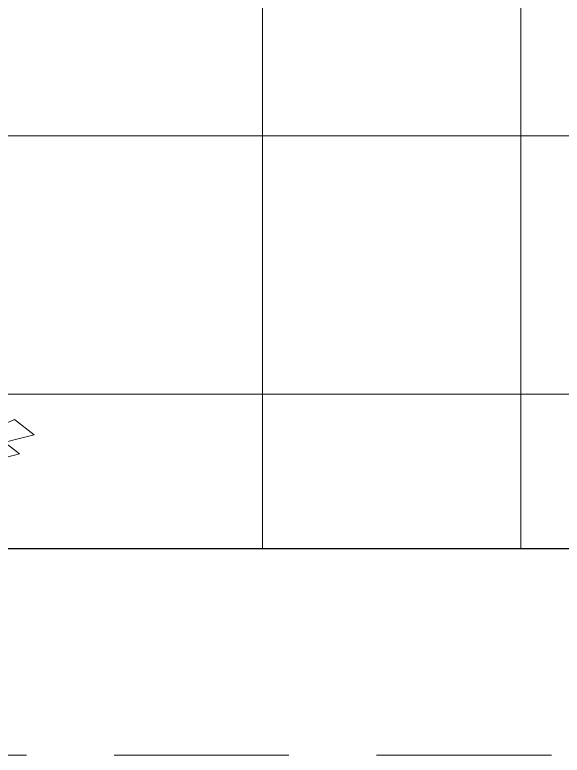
# Model space of a CAD drawing. Header units: inches. Extents: x 20.7 to 35, y 8 to 22.
# Drawn here: x 27.036 to 27.83, y 8.573 to 9.647 of the extents above; entities that cross this region are included whole.
import ezdxf

# ---------------------------------------------------------------- set-up
doc = ezdxf.new("R2010")
doc.units = ezdxf.units.IN
doc.header["$MEASUREMENT"] = 0
doc.linetypes.add('DASHED2', pattern=[0.375, 0.25, -0.125])
doc.linetypes.add('TRATTEGGIATAX2', pattern=[38.1, 25.4, -12.7])
doc.layers.add('6', color=251, linetype='Continuous')
doc.layers.add('HATCH A1 1 50', color=9, linetype='Continuous', lineweight=0)
doc.layers.add('SEGMENTED 1 50', color=253, linetype='DASHED2', lineweight=5)
doc.layers.add('TREE 1AB 1 50', color=9, linetype='Continuous', lineweight=5, transparency=0.6)

msp = doc.modelspace()

# ---------------------------------------------------------------- hatches: boundary and pattern name
at = {"layer": 'HATCH A1 1 50'}
h = msp.add_hatch(dxfattribs=at)
h.set_pattern_fill('ANSI37', color=256, scale=3, angle=45, style=0)
h.set_pattern_definition([(90, (-176.9799, -4.40344), (-0.375, 6e-17), []), (180, (-176.9799, -4.40344), (-6e-17, -0.375), [])])
h.paths.add_polyline_path([(29.4196, 12.7596), (28.7196, 12.7596), (26.6196, 12.7596), (25.9196, 12.7596), (25.9196, 8.8726), (29.7196, 8.8726), (30.0196, 8.8726), (34.5696, 8.8726), (34.5696, 10.7596), (33.1068, 10.7596), (33.1068, 10.7096), (31.6038, 10.7096), (31.6038, 10.7596), (29.7196, 10.7596), (29.4196, 10.7596)])

# ---------------------------------------------------------------- linework, layer by layer
at = {"layer": '6'}
msp.add_line((25.9196, 8.8726), (29.7196, 8.8726), dxfattribs=at)
at = {"layer": 'SEGMENTED 1 50', "linetype": 'TRATTEGGIATAX2', "ltscale": 0.01}
msp.add_line((29.7196, 8.5726), (25.6196, 8.5726), dxfattribs=at)
at = {"layer": 'TREE 1AB 1 50', "linetype": 'Continuous'}
for points in [[(27.0015, 9.045, 0.2508), (27.035, 9.0598, 0.2478), (27.0635, 9.0379, 0.2496), (26.9998, 9.0218, 0.2539)], [(26.9805, 9.0169, 0.1924), (27.0141, 9.0317, 0.1894), (27.0425, 9.0099, 0.1912), (26.9789, 8.9937, 0.1955)]]:
    msp.add_3dface(points, dxfattribs=at)

doc.saveas('drawing.dxf')
